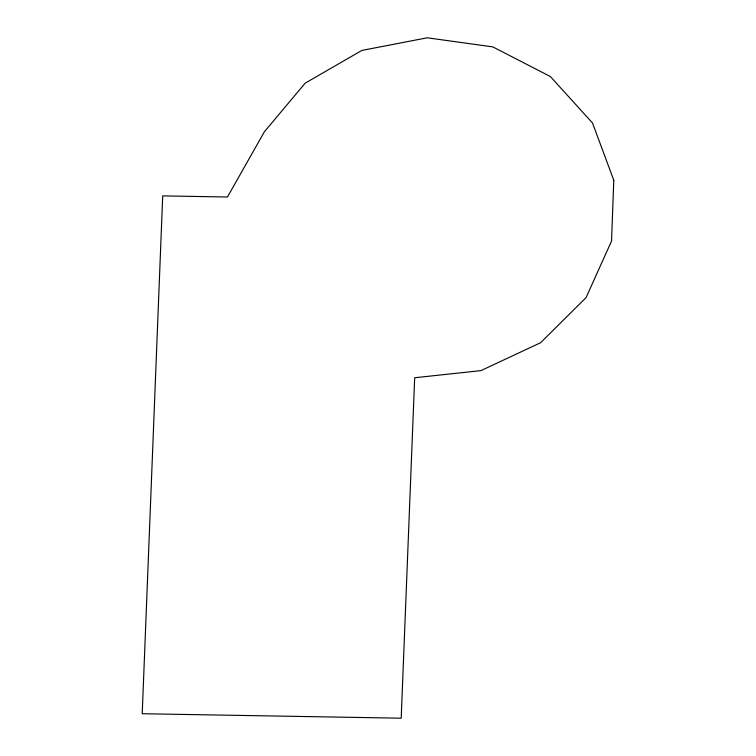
<?xml version="1.0" encoding="UTF-8"?>
<svg xmlns="http://www.w3.org/2000/svg" width="756" height="756" viewBox="0 0 756 756"><rect width="100%" height="100%" fill="white"/><g stroke="black" fill="none" stroke-linecap="round" stroke-linejoin="round"><path stroke-width="1.13" d="M613.787 180.259L611.538 241.06L586.051 297.628L540.568 342.742L480.901 370.638L414.675 377.745L401.2 718.2L142.213 713.721L162.71 195.889L227.461 197.004L264.345 131.827L305.169 83.16L361.878 50.425L427.216 37.8L492.846 46.9L550.387 76.554L592.496 122.982L613.787 180.259"/></g></svg>
